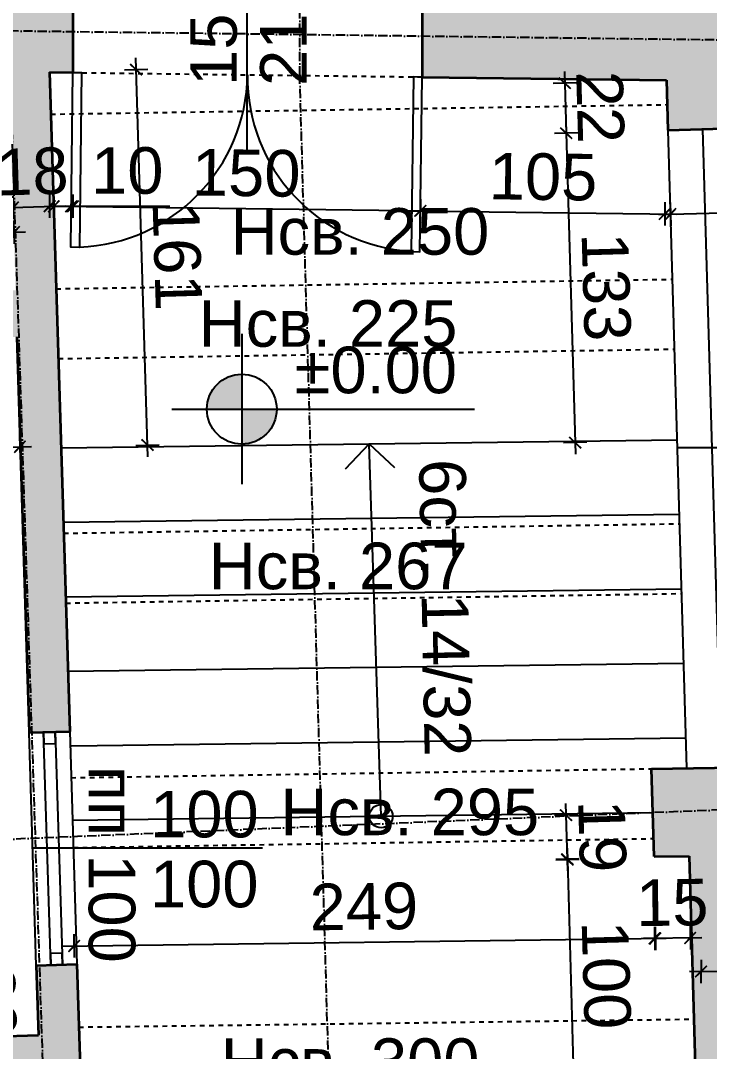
# Model space of a CAD drawing. Header units: inches. Extents: x -72385 to 39588, y -6525 to 66685.
# Drawn here: x -41119.8 to -40823.9, y 21729.2 to 22171.8 of the extents above; entities that cross this region are included whole.
import ezdxf

# ---------------------------------------------------------------- set-up
doc = ezdxf.new("R2010")
doc.units = ezdxf.units.IN
doc.header["$MEASUREMENT"] = 0
doc.linetypes.add('DashDot', pattern=[0.6, 0.4, -0.1, 0, -0.1])
doc.linetypes.add('Hidden', pattern=[0.4, 0.2, -0.2])
for name, color, linetype, lineweight in [('Врати', 251, 'Continuous', 25), ('Изгледни линии', 253, 'Continuous', 25), ('Линия на разрез', 252, 'DashDot', 25), ('Надписи Hсв', 252, 'Continuous', 25), ('Надписи врати', 252, 'Continuous', 25), ('Надписи коти външни', 252, 'Continuous', 25), ('Надписи коти вътрешни', 252, 'Continuous', 25), ('Надписи нива', 252, 'Continuous', 25), ('Надписи прозорци', 252, 'Continuous', 25), ('Оси', 252, 'DashDot', 25), ('Прозорци', 251, 'Continuous', 25), ('Пунктир', 253, 'Hidden', 25), ('Разрезни линии', 7, 'Continuous', 35), ('Щрих стени', 254, 'Continuous', 25)]:
    doc.layers.add(name, color=color, linetype=linetype, lineweight=lineweight)
doc.styles.add('Arial Regular', font='arial.ttf')
doc.styles.get("Standard").update_dxf_attribs({"font": 'arial.ttf'})
doc.dimstyles.new('Annotative', dxfattribs={"dimscale": 0, "dimtxt": 20, "dimasz": 5, "dimexe": 5, "dimexo": 5, "dimgap": 5, "dimtad": 1, "dimdec": 0, "dimzin": 0, "dimdsep": 46, "dimtxsty": 'Standard', "dimblk": 'ARCHTICK', "dimcen": 5, "dimdle": 5, "dimadec": 0, "dimazin": 0, "dimtfac": 1, "dimtdec": 0, "dimtofl": 0, "dimtmove": 0, "dimatfit": 3, "dimldrblk": 'ARCHTICK', "dimfxl": 5, "dimfxlon": 1, "dimtolj": 1, "dimtzin": 0, "dimarcsym": 1})

# ---------------------------------------------------------------- blocks, each defined once
blk = doc.blocks.new('_ArchTick')
at = {"color": 0, "linetype": 'ByBlock', "const_width": 0.15}
blk.add_lwpolyline([(-0.5, -0.5), (0.5, 0.5)], dxfattribs=at)
blk = doc.blocks.new('*D3341')
at = {"layer": 'Defpoints', "color": 0, "ltscale": 50, "transparency": 16777216}
for p in [(-41122.64, 22080.94), (-41121.98, 22056.01), (-41321.83, 22050.76)]:
    blk.add_point(p, dxfattribs=at)
at = {"layer": 'Надписи коти вътрешни', "color": 0, "lineweight": -2, "ltscale": 50, "transparency": 16777216}
for p, q in [((-41122.5, 22075.94), (-41122.77, 22085.93)), ((-41327.48, 22075.55), (-41117.64, 22081.07)), ((-41322.35, 22070.68), (-41322.61, 22080.68))]:
    blk.add_line(p, q, dxfattribs=at)
at = {"layer": 'Надписи коти вътрешни', "color": 0, "lineweight": -2, "ltscale": 50, "transparency": 16777216, "xscale": 5, "yscale": 5, "zscale": 5}
for p, rotation in [((-41122.64, 22080.94), 1.506004740661757), ((-41322.48, 22075.68), 181.5060047406617)]:
    blk.add_blockref('_ArchTick', p, dxfattribs=dict(at, rotation=rotation))
at = {"layer": 'Надписи коти вътрешни', "color": 0, "ltscale": 50, "transparency": 16777216, "insert": (-41222.96, 22093.51), "char_height": 20, "attachment_point": 5, "rotation": 1.506}
blk.add_mtext('\\A1;200', dxfattribs=at)
blk = doc.blocks.new('*D3348')
at = {"layer": 'Defpoints', "color": 0, "ltscale": 50, "transparency": 16777216}
for p in [(-41121.37, 22036.02), (-41271.32, 22032.08), (-41120.13, 21988.83)]:
    blk.add_point(p, dxfattribs=at)
at = {"layer": 'Надписи коти вътрешни', "color": 0, "lineweight": -2, "ltscale": 50, "transparency": 16777216}
for p, q in [((-41120.26, 21993.83), (-41120, 21983.83)), ((-41275.08, 21984.76), (-41115.13, 21988.96)), ((-41270.21, 21989.89), (-41269.95, 21979.89))]:
    blk.add_line(p, q, dxfattribs=at)
at = {"layer": 'Надписи коти вътрешни', "color": 0, "lineweight": -2, "ltscale": 50, "transparency": 16777216, "xscale": 5, "yscale": 5, "zscale": 5}
for p, rotation in [((-41120.13, 21988.83), 1.506004740655981), ((-41270.08, 21984.89), 181.506004740656)]:
    blk.add_blockref('_ArchTick', p, dxfattribs=dict(at, rotation=rotation))
at = {"layer": 'Надписи коти вътрешни', "color": 0, "ltscale": 50, "transparency": 16777216, "insert": (-41195.5, 22002.07), "char_height": 20, "attachment_point": 5, "rotation": 1.506}
blk.add_mtext('\\A1;150', dxfattribs=at)
blk = doc.blocks.new('*D7449')
at = {"layer": 'Defpoints', "color": 0, "ltscale": 50, "transparency": 16777216}
for p in [(-41121.37, 22036.02), (-41148.36, 21865.12), (-41116.17, 21866.1)]:
    blk.add_point(p, dxfattribs=at)
at = {"layer": 'Надписи коти вътрешни', "color": 0, "lineweight": -2, "ltscale": 50, "transparency": 16777216}
for p, q in [((-41153.71, 22040.04), (-41148.21, 21860.12)), ((-41148.56, 22035.19), (-41158.56, 22034.89)), ((-41143.36, 21865.27), (-41153.36, 21864.96))]:
    blk.add_line(p, q, dxfattribs=at)
at = {"layer": 'Надписи коти вътрешни', "color": 0, "lineweight": -2, "ltscale": 50, "transparency": 16777216, "xscale": 5, "yscale": 5, "zscale": 5}
for p, rotation in [((-41153.56, 22035.04), 91.75261156203986), ((-41148.36, 21865.12), 271.7526115620398)]:
    blk.add_blockref('_ArchTick', p, dxfattribs=dict(at, rotation=rotation))
at = {"layer": 'Надписи коти вътрешни', "color": 0, "ltscale": 50, "transparency": 16777216, "insert": (-41135.75, 21950.54), "char_height": 20, "attachment_point": 5, "rotation": 271.7526}
blk.add_mtext('\\A1;170', dxfattribs=at)
blk = doc.blocks.new('*D3349')
at = {"layer": 'Defpoints', "color": 0, "ltscale": 50, "transparency": 16777216}
for p in [(-41150.76, 21865.04), (-41116.17, 21866.1), (-41113.11, 21766.15)]:
    blk.add_point(p, dxfattribs=at)
at = {"layer": 'Надписи коти вътрешни', "color": 0, "lineweight": -2, "ltscale": 50, "transparency": 16777216}
for p, q in [((-41147.55, 21760.09), (-41150.91, 21870.04)), ((-41145.76, 21865.2), (-41155.76, 21864.89)), ((-41142.7, 21765.24), (-41152.7, 21764.94))]:
    blk.add_line(p, q, dxfattribs=at)
at = {"layer": 'Надписи коти вътрешни', "color": 0, "lineweight": -2, "ltscale": 50, "transparency": 16777216, "xscale": 5, "yscale": 5, "zscale": 5}
for p, rotation in [((-41150.76, 21865.04), 91.75261156204148), ((-41147.7, 21765.09), 271.7526115620415)]:
    blk.add_blockref('_ArchTick', p, dxfattribs=dict(at, rotation=rotation))
at = {"layer": 'Надписи коти вътрешни', "color": 0, "ltscale": 50, "transparency": 16777216, "insert": (-41134.03, 21815.53), "char_height": 20, "attachment_point": 5, "rotation": 271.7526}
blk.add_mtext('\\A1;100', dxfattribs=at)
blk = doc.blocks.new('*D3350')
at = {"layer": 'Defpoints', "color": 0, "ltscale": 50, "transparency": 16777216}
for p in [(-41113.11, 21766.15), (-41146.78, 21735.1), (-41112.19, 21736.16)]:
    blk.add_point(p, dxfattribs=at)
at = {"layer": 'Надписи коти вътрешни', "color": 0, "lineweight": -2, "ltscale": 50, "transparency": 16777216}
for p, q in [((-41147.85, 21770.09), (-41146.63, 21730.11)), ((-41142.7, 21765.24), (-41152.7, 21764.94)), ((-41141.79, 21735.26), (-41151.78, 21734.95))]:
    blk.add_line(p, q, dxfattribs=at)
at = {"layer": 'Надписи коти вътрешни', "color": 0, "lineweight": -2, "ltscale": 50, "transparency": 16777216, "xscale": 5, "yscale": 5, "zscale": 5}
for p, rotation in [((-41147.7, 21765.09), 91.75261156203786), ((-41146.78, 21735.1), 271.7526115620379)]:
    blk.add_blockref('_ArchTick', p, dxfattribs=dict(at, rotation=rotation))
at = {"layer": 'Надписи коти вътрешни', "color": 0, "ltscale": 50, "transparency": 16777216, "insert": (-41132.03, 21750.56), "char_height": 20, "attachment_point": 5, "rotation": 271.7526}
blk.add_mtext('\\A1;30', dxfattribs=at)
blk = doc.blocks.new('*D3372')
at = {"layer": 'Defpoints', "color": 0, "ltscale": 50, "transparency": 16777216}
for p in [(-40832.62, 21813.06), (-40829.71, 21713.13), (-40882.03, 21711.61)]:
    blk.add_point(p, dxfattribs=at)
at = {"layer": 'Надписи коти вътрешни', "color": 0, "lineweight": -2, "ltscale": 50, "transparency": 16777216}
for p, q in [((-40885.09, 21816.53), (-40881.88, 21706.61)), ((-40879.94, 21811.68), (-40889.94, 21811.39)), ((-40877.03, 21711.75), (-40887.03, 21711.46))]:
    blk.add_line(p, q, dxfattribs=at)
at = {"layer": 'Надписи коти вътрешни', "color": 0, "lineweight": -2, "ltscale": 50, "transparency": 16777216, "xscale": 5, "yscale": 5, "zscale": 5}
for p, rotation in [((-40884.94, 21811.54), 91.66996077964946), ((-40882.03, 21711.61), 271.6699607796494)]:
    blk.add_blockref('_ArchTick', p, dxfattribs=dict(at, rotation=rotation))
at = {"layer": 'Надписи коти вътрешни', "color": 0, "ltscale": 50, "transparency": 16777216, "insert": (-40868.28, 21762.01), "char_height": 20, "attachment_point": 5, "rotation": 271.67}
blk.add_mtext('\\A1;100', dxfattribs=at)
blk = doc.blocks.new('*D3373')
at = {"layer": 'Defpoints', "color": 0, "ltscale": 50, "transparency": 16777216}
for p in [(-40885.5, 21830.64), (-40848.2, 21831.73), (-40847.65, 21812.87)]:
    blk.add_point(p, dxfattribs=at)
at = {"layer": 'Надписи коти вътрешни', "color": 0, "lineweight": -2, "ltscale": 50, "transparency": 16777216}
for p, q in [((-40884.8, 21806.78), (-40885.65, 21835.64)), ((-40880.5, 21830.79), (-40890.5, 21830.5)), ((-40879.95, 21811.92), (-40889.95, 21811.63))]:
    blk.add_line(p, q, dxfattribs=at)
at = {"layer": 'Надписи коти вътрешни', "color": 0, "lineweight": -2, "ltscale": 50, "transparency": 16777216, "xscale": 5, "yscale": 5, "zscale": 5}
for p, rotation in [((-40885.5, 21830.64), 91.6705190813765), ((-40884.95, 21811.78), 271.6705190813765)]:
    blk.add_blockref('_ArchTick', p, dxfattribs=dict(at, rotation=rotation))
at = {"layer": 'Надписи коти вътрешни', "color": 0, "ltscale": 50, "transparency": 16777216, "insert": (-40870.02, 21821.65), "char_height": 20, "attachment_point": 5, "rotation": 271.6705}
blk.add_mtext('\\A1;19', dxfattribs=at)
blk = doc.blocks.new('*D4652')
at = {"layer": 'Defpoints', "color": 0, "ltscale": 50, "transparency": 16777216}
for p in [(-40842.34, 22146.26), (-40841.71, 22124.76), (-40885.45, 22123.48)]:
    blk.add_point(p, dxfattribs=at)
at = {"layer": 'Надписи коти вътрешни', "color": 0, "lineweight": -2, "ltscale": 50, "transparency": 16777216}
for p, q in [((-40886.22, 22149.98), (-40885.31, 22118.48)), ((-40881.08, 22145.13), (-40891.08, 22144.84)), ((-40880.45, 22123.63), (-40890.45, 22123.33))]:
    blk.add_line(p, q, dxfattribs=at)
at = {"layer": 'Надписи коти вътрешни', "color": 0, "lineweight": -2, "ltscale": 50, "transparency": 16777216, "xscale": 5, "yscale": 5, "zscale": 5}
for p, rotation in [((-40886.08, 22144.98), 91.66996077967012), ((-40885.45, 22123.48), 271.6699607796701)]:
    blk.add_blockref('_ArchTick', p, dxfattribs=dict(at, rotation=rotation))
at = {"layer": 'Надписи коти вътрешни', "color": 0, "ltscale": 50, "transparency": 16777216, "insert": (-40870.73, 22134.67), "char_height": 20, "attachment_point": 5, "rotation": 271.67}
blk.add_mtext('\\A1;22', dxfattribs=at)
blk = doc.blocks.new('*D4653')
at = {"layer": 'Defpoints', "color": 0, "ltscale": 50, "transparency": 16777216}
for p in [(-40841.71, 22124.76), (-40837.84, 21991.88), (-40881.58, 21990.6)]:
    blk.add_point(p, dxfattribs=at)
at = {"layer": 'Надписи коти вътрешни', "color": 0, "lineweight": -2, "ltscale": 50, "transparency": 16777216}
for p, q in [((-40885.6, 22128.48), (-40881.43, 21985.6)), ((-40880.45, 22123.63), (-40890.45, 22123.33)), ((-40876.58, 21990.75), (-40886.58, 21990.46))]:
    blk.add_line(p, q, dxfattribs=at)
at = {"layer": 'Надписи коти вътрешни', "color": 0, "lineweight": -2, "ltscale": 50, "transparency": 16777216, "xscale": 5, "yscale": 5, "zscale": 5}
for p, rotation in [((-40885.45, 22123.48), 91.66996077964745), ((-40881.58, 21990.6), 271.6699607796475)]:
    blk.add_blockref('_ArchTick', p, dxfattribs=dict(at, rotation=rotation))
at = {"layer": 'Надписи коти вътрешни', "color": 0, "ltscale": 50, "transparency": 16777216, "insert": (-40868.3, 22057.48), "char_height": 20, "attachment_point": 5, "rotation": 271.67}
blk.add_mtext('\\A1;133', dxfattribs=at)
blk = doc.blocks.new('*D4654')
at = {"layer": 'Defpoints', "color": 0, "ltscale": 50, "transparency": 16777216}
for p in [(-41107.34, 22149.63), (-41070.22, 22150.77), (-41102.41, 21988.44)]:
    blk.add_point(p, dxfattribs=at)
at = {"layer": 'Надписи коти вътрешни', "color": 0, "lineweight": -2, "ltscale": 50, "transparency": 16777216}
for p, q in [((-41065.14, 21984.58), (-41070.38, 22155.76)), ((-41075.22, 22150.61), (-41065.22, 22150.92)), ((-41070.29, 21989.43), (-41060.29, 21989.73))]:
    blk.add_line(p, q, dxfattribs=at)
at = {"layer": 'Надписи коти вътрешни', "color": 0, "lineweight": -2, "ltscale": 50, "transparency": 16777216, "xscale": 5, "yscale": 5, "zscale": 5}
for p, rotation in [((-41070.22, 22150.77), 91.75261156204265), ((-41065.29, 21989.58), 271.7526115620427)]:
    blk.add_blockref('_ArchTick', p, dxfattribs=dict(at, rotation=rotation))
at = {"layer": 'Надписи коти вътрешни', "color": 0, "ltscale": 50, "transparency": 16777216, "insert": (-41052.55, 22070.64), "char_height": 20, "attachment_point": 5, "rotation": 271.7526}
blk.add_mtext('\\A1;161', dxfattribs=at)
blk = doc.blocks.new('*D3374')
at = {"layer": 'Defpoints', "color": 0, "ltscale": 50, "transparency": 16777216}
for p in [(-41097.34, 22149.5), (-40947.34, 22147.59), (-40948.07, 22090.14)]:
    blk.add_point(p, dxfattribs=at)
at = {"layer": 'Надписи коти вътрешни', "color": 0, "lineweight": -2, "ltscale": 50, "transparency": 16777216}
for p, q in [((-41098.01, 22097.05), (-41098.13, 22087.05)), ((-40948.01, 22095.14), (-40948.13, 22085.14)), ((-41103.07, 22092.11), (-40943.07, 22090.08))]:
    blk.add_line(p, q, dxfattribs=at)
at = {"layer": 'Надписи коти вътрешни', "color": 0, "lineweight": -2, "ltscale": 50, "transparency": 16777216, "xscale": 5, "yscale": 5, "zscale": 5}
for p, rotation in [((-41098.07, 22092.05), 179.2706286525476), ((-40948.07, 22090.14), 359.2706286525476)]:
    blk.add_blockref('_ArchTick', p, dxfattribs=dict(at, rotation=rotation))
at = {"layer": 'Надписи коти вътрешни', "color": 0, "ltscale": 50, "transparency": 16777216, "insert": (-41022.88, 22106.31), "char_height": 20, "attachment_point": 5, "rotation": 359.2706}
blk.add_mtext('\\A1;150', dxfattribs=at)
blk = doc.blocks.new('*D3375')
at = {"layer": 'Defpoints', "color": 0, "ltscale": 50, "transparency": 16777216}
for p in [(-40947.34, 22147.59), (-40842.34, 22146.26), (-40843.07, 22088.8)]:
    blk.add_point(p, dxfattribs=at)
at = {"layer": 'Надписи коти вътрешни', "color": 0, "lineweight": -2, "ltscale": 50, "transparency": 16777216}
for p, q in [((-40948.01, 22095.14), (-40948.13, 22085.14)), ((-40843.01, 22093.8), (-40843.13, 22083.8)), ((-40953.07, 22090.2), (-40838.07, 22088.74))]:
    blk.add_line(p, q, dxfattribs=at)
at = {"layer": 'Надписи коти вътрешни', "color": 0, "lineweight": -2, "ltscale": 50, "transparency": 16777216, "xscale": 5, "yscale": 5, "zscale": 5}
for p, rotation in [((-40948.07, 22090.14), 179.2706286525462), ((-40843.07, 22088.8), 359.2706286525462)]:
    blk.add_blockref('_ArchTick', p, dxfattribs=dict(at, rotation=rotation))
at = {"layer": 'Надписи коти вътрешни', "color": 0, "ltscale": 50, "transparency": 16777216, "insert": (-40895.38, 22104.68), "char_height": 20, "attachment_point": 5, "rotation": 359.2706}
blk.add_mtext('\\A1;105', dxfattribs=at)
blk = doc.blocks.new('*D7444')
at = {"layer": 'Defpoints', "color": 0, "ltscale": 50, "transparency": 16777216}
for p in [(-41107.34, 22149.63), (-41097.34, 22149.5), (-41107.34, 22092.11)]:
    blk.add_point(p, dxfattribs=at)
at = {"layer": 'Надписи коти вътрешни', "color": 0, "lineweight": -2, "ltscale": 50, "transparency": 16777216}
for p, q in [((-41107.34, 22097.11), (-41107.34, 22087.11)), ((-41097.34, 22097.11), (-41097.34, 22087.11)), ((-41107.34, 22092.11), (-41092.34, 22092.11)), ((-41097.34, 22092.11), (-41055.64, 22092.11))]:
    blk.add_line(p, q, dxfattribs=at)
at = {"layer": 'Надписи коти вътрешни', "color": 0, "lineweight": -2, "ltscale": 50, "transparency": 16777216, "xscale": 5, "yscale": 5, "zscale": 5, "rotation": 180}
blk.add_blockref('_ArchTick', (-41107.34, 22092.11), dxfattribs=at)
at = {"layer": 'Надписи коти вътрешни', "color": 0, "lineweight": -2, "ltscale": 50, "transparency": 16777216, "xscale": 5, "yscale": 5, "zscale": 5}
blk.add_blockref('_ArchTick', (-41097.34, 22092.11), dxfattribs=at)
at = {"layer": 'Надписи коти вътрешни', "color": 0, "ltscale": 50, "transparency": 16777216, "insert": (-41073.99, 22107.32), "char_height": 20, "attachment_point": 5}
blk.add_mtext('\\A1;10', dxfattribs=at)
blk = doc.blocks.new('*D4656')
at = {"layer": 'Defpoints', "color": 0, "ltscale": 50, "transparency": 16777216}
for p in [(-40847.65, 21812.87), (-40832.62, 21813.06), (-40847.19, 21777.74)]:
    blk.add_point(p, dxfattribs=at)
at = {"layer": 'Надписи коти вътрешни', "color": 0, "lineweight": -2, "ltscale": 50, "transparency": 16777216}
for p, q in [((-40847.26, 21782.74), (-40847.13, 21772.74)), ((-40832.23, 21782.93), (-40832.1, 21772.93)), ((-40827.17, 21778), (-40852.19, 21777.67))]:
    blk.add_line(p, q, dxfattribs=at)
at = {"layer": 'Надписи коти вътрешни', "color": 0, "lineweight": -2, "ltscale": 50, "transparency": 16777216, "xscale": 5, "yscale": 5, "zscale": 5}
for p, rotation in [((-40847.19, 21777.74), 180.7436119474126), ((-40832.17, 21777.93), 0.7436119474126546)]:
    blk.add_blockref('_ArchTick', p, dxfattribs=dict(at, rotation=rotation))
at = {"layer": 'Надписи коти вътрешни', "color": 0, "ltscale": 50, "transparency": 16777216, "insert": (-40839.88, 21793.05), "char_height": 20, "attachment_point": 5, "rotation": 0.7436}
blk.add_mtext('\\A1;15', dxfattribs=at)
blk = doc.blocks.new('*D3377')
at = {"layer": 'Defpoints', "color": 0, "ltscale": 50, "transparency": 16777216}
for p in [(-41097.51, 21828.49), (-40848.2, 21831.73), (-40847.5, 21777.74)]:
    blk.add_point(p, dxfattribs=at)
at = {"layer": 'Надписи коти вътрешни', "color": 0, "lineweight": -2, "ltscale": 50, "transparency": 16777216}
for p, q in [((-41096.88, 21779.5), (-41096.75, 21769.5)), ((-40847.56, 21782.74), (-40847.43, 21772.74)), ((-41101.81, 21774.43), (-40842.5, 21777.8))]:
    blk.add_line(p, q, dxfattribs=at)
at = {"layer": 'Надписи коти вътрешни', "color": 0, "lineweight": -2, "ltscale": 50, "transparency": 16777216, "xscale": 5, "yscale": 5, "zscale": 5}
for p, rotation in [((-40847.5, 21777.74), 0.7436119474123524), ((-41096.81, 21774.5), 180.7436119474123)]:
    blk.add_blockref('_ArchTick', p, dxfattribs=dict(at, rotation=rotation))
at = {"layer": 'Надписи коти вътрешни', "color": 0, "ltscale": 50, "transparency": 16777216, "insert": (-40972.35, 21791.33), "char_height": 20, "attachment_point": 5, "rotation": 0.7436}
blk.add_mtext('\\A1;249', dxfattribs=at)
blk = doc.blocks.new('*D6847')
at = {"layer": 'Defpoints', "color": 0, "ltscale": 10, "transparency": 16777216}
for p in [(-40822.42, 22163.5), (-40239.84, 22156.09), (-40827.51, 21763.54)]:
    blk.add_point(p, dxfattribs=at)
at = {"layer": 'Надписи коти външни', "color": 0, "lineweight": -2, "ltscale": 10, "transparency": 16777216}
for p, q in [((-40827.45, 21768.54), (-40827.58, 21758.54)), ((-40239.93, 21756.06), (-40832.51, 21763.6)), ((-40244.87, 21761.12), (-40244.99, 21751.12))]:
    blk.add_line(p, q, dxfattribs=at)
at = {"layer": 'Надписи коти външни', "color": 0, "lineweight": -2, "ltscale": 10, "transparency": 16777216, "xscale": 5, "yscale": 5, "zscale": 5}
for p, rotation in [((-40827.51, 21763.54), 179.2706286525472), ((-40244.93, 21756.12), 359.2706286525473)]:
    blk.add_blockref('_ArchTick', p, dxfattribs=dict(at, rotation=rotation))
at = {"layer": 'Надписи коти външни', "color": 0, "ltscale": 10, "transparency": 16777216, "insert": (-40536.03, 21775.05), "char_height": 20, "attachment_point": 5, "rotation": 359.2706}
blk.add_mtext('\\A1;583', dxfattribs=at)
blk = doc.blocks.new('*D7443')
at = {"layer": 'Defpoints', "color": 0, "ltscale": 10, "transparency": 16777216}
for p in [(-41123.95, 22120.49), (-41106.46, 22121.03), (-41123.07, 22091.5)]:
    blk.add_point(p, dxfattribs=at)
at = {"layer": 'Надписи коти вътрешни', "color": 0, "lineweight": -2, "ltscale": 10, "transparency": 16777216}
for p, q in [((-41123.22, 22096.5), (-41122.91, 22086.5)), ((-41105.73, 22097.03), (-41105.42, 22087.04)), ((-41100.58, 22092.19), (-41128.06, 22091.35))]:
    blk.add_line(p, q, dxfattribs=at)
at = {"layer": 'Надписи коти вътрешни', "color": 0, "lineweight": -2, "ltscale": 10, "transparency": 16777216, "xscale": 5, "yscale": 5, "zscale": 5}
for p, rotation in [((-41123.07, 22091.5), 181.7526115620326), ((-41105.58, 22092.04), 1.752611562032662)]:
    blk.add_blockref('_ArchTick', p, dxfattribs=dict(at, rotation=rotation))
at = {"layer": 'Надписи коти вътрешни', "color": 0, "ltscale": 10, "transparency": 16777216, "insert": (-41114.79, 22106.97), "char_height": 20, "attachment_point": 5, "rotation": 1.7526}
blk.add_mtext('\\A1;18', dxfattribs=at)
blk = doc.blocks.new('*D7445')
at = {"layer": 'Defpoints', "color": 0, "ltscale": 10, "transparency": 16777216}
for p in [(-40840.98, 22099.73), (-40806.02, 22100.75), (-40805.7, 22089.68)]:
    blk.add_point(p, dxfattribs=at)
at = {"layer": 'Надписи коти вътрешни', "color": 0, "lineweight": -2, "ltscale": 10, "transparency": 16777216}
for p, q in [((-40840.8, 22093.66), (-40840.51, 22083.67)), ((-40805.85, 22094.68), (-40805.55, 22084.69)), ((-40845.66, 22088.52), (-40805.7, 22089.68)), ((-40805.7, 22089.68), (-40761.93, 22090.96))]:
    blk.add_line(p, q, dxfattribs=at)
at = {"layer": 'Надписи коти вътрешни', "color": 0, "lineweight": -2, "ltscale": 10, "transparency": 16777216, "xscale": 5, "yscale": 5, "zscale": 5}
for p, rotation in [((-40840.66, 22088.66), 181.6705190813703), ((-40805.7, 22089.68), 1.670519081370269)]:
    blk.add_blockref('_ArchTick', p, dxfattribs=dict(at, rotation=rotation))
at = {"layer": 'Надписи коти вътрешни', "color": 0, "ltscale": 10, "transparency": 16777216, "insert": (-40781.76, 22105.61), "char_height": 20, "attachment_point": 5, "rotation": 1.6705}
blk.add_mtext('\\A1;35', dxfattribs=at)

msp = doc.modelspace()

# ---------------------------------------------------------------- hatches: boundary and pattern name
at = {"layer": 'Надписи нива', "ltscale": 50}
h = msp.add_hatch(color=256, dxfattribs=at)
h.dxf.hatch_style = 1
h.paths.add_polyline_path([(-41024.81, 21989.98, 0.414214), (-41009.81, 22004.98), (-41024.81, 22004.98)])
h.paths.add_polyline_path([(-41024.81, 22004.98), (-41024.81, 22019.98, 0.414214), (-41039.81, 22004.98)])
at = {"layer": 'Щрих стени', "ltscale": 10}
h = msp.add_hatch(color=256, dxfattribs=at)
h.dxf.hatch_style = 1
h.paths.add_polyline_path([(-42607.34, 24003.88), (-42642.34, 24004.32), (-42642.34, 23969.32), (-42607.34, 23968.87)])
h.paths.add_polyline_path([(-42094.84, 23394.8), (-42299.84, 23397.41), (-42299.84, 23427.37), (-42309.84, 23427.49), (-42309.84, 23920.08), (-42307.34, 23920.05), (-42307.34, 24000.06), (-42342.34, 24000.5), (-42342.34, 23920.49), (-42339.84, 23920.46), (-42339.84, 23427.87), (-42349.84, 23428), (-42349.84, 23398.05), (-42549.84, 23400.59), (-42549.84, 23370.59), (-42349.84, 23368.05), (-42349.84, 23337.99), (-42299.84, 23337.36), (-42299.84, 23367.41), (-42094.84, 23364.8)])
h.paths.add_polyline_path([(-42007.34, 23996.24), (-42042.34, 23996.68), (-42042.34, 23961.68), (-42007.34, 23961.23)])
h.paths.add_polyline_path([(-41499.84, 23387.23), (-41699.84, 23389.77), (-41699.84, 23419.73), (-41709.84, 23419.85), (-41709.84, 23912.44), (-41707.34, 23912.41), (-41707.34, 23992.42), (-41742.34, 23992.86), (-41742.34, 23912.86), (-41739.84, 23912.82), (-41739.84, 23420.24), (-41774.84, 23420.68), (-41774.84, 23390.73), (-41934.84, 23392.76), (-41934.84, 23362.76), (-41749.84, 23360.41), (-41749.84, 23330.36), (-41699.84, 23329.72), (-41699.84, 23359.77), (-41499.84, 23357.22)])
h.paths.add_polyline_path([(-41407.34, 23988.6), (-41442.34, 23989.04), (-41442.34, 23954.04), (-41407.34, 23953.6)])
h.paths.add_polyline_path([(-40222.34, 23973.51), (-40717.34, 23979.81), (-40717.34, 23964.81), (-40907.34, 23967.23), (-40907.34, 23982.23), (-41142.34, 23985.22), (-41142.34, 23905.22), (-41107.34, 23904.77), (-41107.34, 23949.78), (-40697.34, 23944.56), (-40697.34, 23657.03), (-40667.34, 23656.65), (-40667.34, 23929.17), (-40622.34, 23928.6), (-40622.34, 23943.6), (-40257.34, 23938.96), (-40257.34, 23683.93), (-40267.34, 23684.06), (-40267.34, 23609.06), (-40257.34, 23608.93), (-40257.34, 23371.41), (-40497.34, 23374.46), (-40497.34, 23344.46), (-40257.34, 23341.41), (-40257.34, 23098.89), (-40267.34, 23099.01), (-40267.34, 23024.01), (-40257.34, 23023.88), (-40257.34, 22773.86), (-40647.34, 22778.83), (-40647.34, 22798.83), (-40667.34, 22799.08), (-40667.34, 22819.08), (-40697.34, 22819.47), (-40697.34, 22779.46), (-40732.34, 22779.91), (-40732.34, 22749.91), (-40207.34, 22743.22), (-40207.34, 22763.22), (-40222.34, 22763.41)])
h.paths.add_polyline_path([(-40597.34, 23405.74), (-40667.34, 23406.63), (-40667.34, 23436.63), (-40697.34, 23437.02), (-40697.34, 23377.01), (-41069.84, 23381.75), (-41069.84, 23407.01), (-41199.84, 23408.66), (-41199.84, 23383.41), (-41339.84, 23385.19), (-41339.84, 23355.19), (-41199.84, 23353.41), (-41199.84, 23328.66), (-41142.34, 23327.93), (-41142.34, 23297.92), (-41112.34, 23297.54), (-41112.34, 23327.54), (-41069.84, 23327), (-41069.84, 23351.75), (-40697.34, 23347.01), (-40697.34, 22919.47), (-40667.34, 22919.09), (-40667.34, 23346.63), (-40597.34, 23345.74)])
h.paths.add_polyline_path([(-41112.34, 23137.53), (-41142.34, 23137.91), (-41142.34, 23082.65), (-41949.84, 23092.93), (-41949.84, 23062.93), (-41749.84, 23060.38), (-41749.84, 22910.37), (-41744.84, 22910.31), (-41744.84, 23060.32), (-41207.34, 23053.48), (-41207.34, 22983.47), (-41142.34, 22982.64), (-41142.34, 22792.63), (-41182.34, 22793.14), (-41182.34, 22728.13), (-41699.84, 22734.72), (-41699.84, 22819.73), (-41749.84, 22820.36), (-41749.84, 22765.36), (-41774.84, 22765.68), (-41774.84, 22730.67), (-41754.84, 22730.42), (-41142.34, 22722.62), (-41142.34, 22185.08), (-41707.34, 22192.27), (-41707.34, 22237.28), (-41742.34, 22237.72), (-41742.34, 22157.71), (-41738.03, 22019.81), (-41401.27, 22028.66), (-41401.8, 22048.66), (-41708.66, 22040.59), (-41712, 22147.33), (-41124.55, 22139.85), (-41121.98, 22056.01), (-41321.83, 22050.76), (-41321.3, 22030.77), (-41291.31, 22031.56), (-41289.48, 21971.58), (-41269.48, 21972.11), (-41271.32, 22032.08), (-41121.37, 22036.02), (-41116.17, 21866.1), (-41098.68, 21866.56), (-41107.34, 22149.63), (-41097.34, 22149.5), (-41097.34, 22184.51), (-41112.34, 22184.7), (-41112.34, 22404.71), (-41077.34, 22404.27), (-41077.34, 22434.27), (-41112.34, 22434.72), (-41112.34, 22754.74), (-41042.34, 22753.85), (-41042.34, 22783.85), (-41087.34, 22784.43), (-41087.34, 22804.43), (-41112.34, 22804.75)])
h = msp.add_hatch(color=256, dxfattribs=at)
h.dxf.hatch_style = 1
h.paths.add_polyline_path([(-40777.34, 22400.45), (-40757.34, 22400.2), (-40757.34, 22430.2), (-40917.34, 22432.23), (-40917.34, 22402.23), (-40852.34, 22401.4), (-40852.34, 22391.4), (-40842.34, 22391.28), (-40842.34, 22181.26), (-40947.34, 22182.6), (-40947.34, 22147.59), (-40842.34, 22146.26), (-40841.71, 22124.76), (-40806.75, 22125.77), (-40807.34, 22145.81), (-40807.34, 22180.81), (-40812.34, 22180.88), (-40812.34, 22390.89), (-40777.34, 22390.45)])
h.paths.add_polyline_path([(-40207.34, 22423.2), (-40657.34, 22428.92), (-40657.34, 22398.92), (-40337.34, 22394.85), (-40337.34, 22379.85), (-40257.34, 22378.83), (-40257.34, 22173.81), (-40542.34, 22177.44), (-40542.34, 22142.44), (-40222.34, 22138.36), (-40222.34, 22403.39), (-40207.34, 22403.19)])
h = msp.add_hatch(color=256, dxfattribs=at)
h.dxf.hatch_style = 1
h.paths.add_polyline_path([(-41686.58, 21814.09), (-41731.56, 21812.68), (-41730.46, 21777.7), (-41685.48, 21779.1)])
h.paths.add_polyline_path([(-41095.62, 21766.61), (-41113.11, 21766.15), (-41112.19, 21736.16), (-41262.14, 21732.22), (-41267.04, 21892.15), (-41287.03, 21891.62), (-41281.53, 21711.7), (-41111.58, 21716.17), (-41111.28, 21706.18), (-41093.78, 21706.64)])
h.paths.add_polyline_path([(-40798.75, 21851.36), (-40848.75, 21850.59), (-40847.65, 21812.87), (-40832.62, 21813.06), (-40829.71, 21713.13), (-40794.73, 21713.59)])

# ---------------------------------------------------------------- linework, layer by layer
at = {"layer": 'Врати', "ltscale": 50}
for points in [[(-41097.34, 22149.5), (-41093.59, 22149.46), (-41094.54, 22074.45), (-41098.29, 22074.5)], [(-40947.34, 22147.59), (-40951.09, 22147.64), (-40952.04, 22072.64), (-40948.29, 22072.59)]]:
    msp.add_lwpolyline(points, close=True, dxfattribs=at)
for centre, start, end in [((-41097.34, 22149.5), 272.1366, 359.2706), ((-40947.34, 22147.59), 179.2706, 266.4046)]:
    msp.add_arc(centre, 75.01, start, end, dxfattribs=at)
at = {"layer": 'Изгледни линии', "ltscale": 50}
for p, q in [((-40841.71, 22124.76), (-40833.72, 21850.82)), ((-41102.41, 21988.44), (-40837.84, 21991.88)), ((-41101.43, 21956.45), (-40836.9, 21959.89)), ((-41100.45, 21924.46), (-40835.97, 21927.9)), ((-41099.47, 21892.47), (-40835.04, 21895.9)), ((-41113.11, 21766.15), (-41116.17, 21866.1)), ((-41098.68, 21866.56), (-41095.62, 21766.61)), ((-41097.93, 21860.49), (-40834.11, 21863.91)), ((-41097.51, 21828.49), (-40848.2, 21831.73))]:
    msp.add_line(p, q, dxfattribs=at)
at = {"layer": 'Линия на разрез', "ltscale": 10}
for p, q in [((-40999.92, 22148.26), (-40999.92, 24115.76)), ((-40961.95, 20845.85), (-40999.92, 22148.26))]:
    msp.add_line(p, q, dxfattribs=at)
at = {"layer": 'Надписи врати', "ltscale": 50}
msp.add_line((-41022.43, 22115.1), (-41022.43, 22215.1), dxfattribs=at)
at = {"layer": 'Надписи нива', "ltscale": 50}
for p, q in [((-41024.81, 22037.3), (-41024.81, 21972.79)), ((-41054.81, 22004.98), (-40924.81, 22004.98)), ((-40970.12, 21990.16), (-40980.38, 21979.22)), ((-40964.99, 21830.21), (-40970.12, 21990.16)), ((-40970.12, 21990.16), (-40959.18, 21979.9))]:
    msp.add_line(p, q, dxfattribs=at)
for centre, radius in [((-41024.81, 22004.98), 15), ((-40964.99, 21830.21), 5)]:
    msp.add_circle(centre, radius, dxfattribs=at)
at = {"layer": 'Надписи прозорци', "ltscale": 50}
for p, q in [((-40837.74, 21988.57), (-40709.61, 21988.57)), ((-41114.65, 21816.58), (-41015.86, 21816.58))]:
    msp.add_line(p, q, dxfattribs=at)
at = {"layer": 'Оси', "ltscale": 10}
for p, q in [((-39839.84, 22151), (-52799.84, 22315.98)), ((-41080.76, 20828.47), (-41124.84, 22167.35)), ((-40313.21, 21853.87), (-42107.84, 21779.59))]:
    msp.add_line(p, q, dxfattribs=at)
at = {"layer": 'Прозорци', "ltscale": 50}
for p, q in [((-40818.75, 21851.05), (-40826.74, 22125.19)), ((-41106.86, 21766.34), (-41109.92, 21866.29)), ((-41104.92, 21866.37), (-41101.86, 21766.42))]:
    msp.add_line(p, q, dxfattribs=at)
for points in [[(-41109.79, 21861.24), (-41104.79, 21861.37), (-41104.92, 21866.37), (-41109.92, 21866.24), (-41109.79, 21861.24)], [(-41106.86, 21766.31), (-41101.87, 21766.44), (-41102, 21771.44), (-41107, 21771.31), (-41106.86, 21766.31)]]:
    msp.add_lwpolyline(points, dxfattribs=at)
at = {"layer": 'Пунктир', "ltscale": 10}
for p, q in [((-41097.34, 22149.5), (-40947.34, 22147.59)), ((-41106.79, 22131.64), (-40842.03, 22135.73)), ((-41104.49, 22056.66), (-40839.84, 22060.75)), ((-41103.58, 22026.67), (-40838.97, 22030.76)), ((-41101.28, 21951.7), (-40836.78, 21955.79)), ((-41100.36, 21921.71), (-40835.91, 21925.8)), ((-41098.07, 21846.74), (-40848.75, 21850.59)), ((-41097.15, 21816.75), (-40847.87, 21820.6)), ((-41094.79, 21739.65), (-40830.58, 21743.08))]:
    msp.add_line(p, q, dxfattribs=at)
at = {"layer": 'Разрезни линии', "ltscale": 50}
for p, q in [((-41097.34, 22184.51), (-41097.34, 22149.5)), ((-40947.34, 22182.6), (-40947.34, 22147.59)), ((-41107.34, 22149.63), (-41098.68, 21866.56)), ((-41107.34, 22149.63), (-41097.34, 22149.5)), ((-40947.34, 22147.59), (-40842.34, 22146.26)), ((-40842.34, 22146.26), (-40841.71, 22124.76)), ((-40841.71, 22124.76), (-40806.75, 22125.77)), ((-41121.37, 22036.02), (-41116.17, 21866.1)), ((-41116.17, 21866.1), (-41098.68, 21866.56)), ((-40848.75, 21850.59), (-40798.75, 21851.36)), ((-40847.65, 21812.87), (-40848.75, 21850.59)), ((-40847.65, 21812.87), (-40832.62, 21813.06)), ((-40832.62, 21813.06), (-40829.71, 21713.13)), ((-41113.11, 21766.15), (-41095.62, 21766.61)), ((-41113.11, 21766.15), (-41112.19, 21736.16)), ((-41095.62, 21766.61), (-41093.78, 21706.64)), ((-41262.14, 21732.22), (-41112.19, 21736.16))]:
    msp.add_line(p, q, dxfattribs=at)

# ---------------------------------------------------------------- texts
at = {"layer": 'Надписи Hсв', "ltscale": 100, "char_height": 20, "width": 180.4891, "attachment_point": 1, "style": 'Arial Regular'}
for s, insert in [('\\pxt8;Hсв. 250', (-41029.6, 22091.3)), ('\\pxt8;Hсв. 225', (-41043.29, 22051.77)), ('\\pxt8;Hсв. 267', (-41038.96, 21947.67)), ('\\pxt8;Hсв. 295', (-41008.18, 21842.06)), ('\\pxt8;Hсв. 300', (-41033.82, 21734.83))]:
    msp.add_mtext(s, dxfattribs=dict(at, insert=insert))
at = {"layer": 'Надписи врати', "ltscale": 100, "char_height": 20, "width": 180.4891, "attachment_point": 1, "rotation": 90, "style": 'Arial Regular'}
for s, insert in [('150', (-41046.94, 22143.77)), ('210', (-41016.94, 22143.77))]:
    msp.add_mtext(s, dxfattribs=dict(at, insert=insert))
at = {"layer": 'Надписи нива', "ltscale": 100, "insert": (-41002.05, 22031.82), "char_height": 20, "width": 180.4891, "attachment_point": 1, "style": 'Arial Regular'}
msp.add_mtext('±0.00', dxfattribs=at)
at = {"layer": 'Надписи нива', "ltscale": 100, "insert": (-40928.68, 21983.75), "char_height": 20, "width": 180.4891, "attachment_point": 1, "rotation": 271.108, "style": 'Arial Regular'}
msp.add_mtext('6ст. 14/32', dxfattribs=at)
at = {"layer": 'Надписи прозорци', "ltscale": 100, "insert": (-41070.55, 21851.9), "char_height": 20, "width": 180.4891, "attachment_point": 1, "rotation": 270, "style": 'Arial Regular'}
msp.add_mtext('пп 100', dxfattribs=at)
at = {"layer": 'Надписи прозорци', "ltscale": 100, "char_height": 20, "width": 180.4891, "attachment_point": 1, "style": 'Arial Regular'}
for insert in [(-41064.15, 21841.1), (-41064.23, 21811.1)]:
    msp.add_mtext('100', dxfattribs=dict(at, insert=insert))

# ---------------------------------------------------------------- dimensions: what is measured, and where the dimension line sits
at = {"layer": 'Надписи коти външни', "ltscale": 10}
dim = msp.add_aligned_dim(p1=(-40239.84, 22156.09), p2=(-40822.42, 22163.5), distance=400, dimstyle='Annotative', override={"dimscale": 0, "dimtix": 0, "dimtofl": 0, "dimtmove": 0, "dimatfit": 3}, dxfattribs=at)
dim.commit()
dim.dimension.update_dxf_attribs({"geometry": '*D6847', "text_midpoint": (-40536.03, 21775.05)})
at = {"layer": 'Надписи коти вътрешни', "ltscale": 50}
for p1, p2, distance, picture, middle in [((-41102.41, 21988.44), (-41107.34, 22149.63), -37.13, '*D4654', (-41052.55, 22070.64)), ((-41097.34, 22149.5), (-40947.34, 22147.59), -57.46, '*D3374', (-41022.88, 22106.31)), ((-40947.34, 22147.59), (-40842.34, 22146.26), -57.46, '*D3375', (-40895.38, 22104.68)), ((-40841.71, 22124.76), (-40837.84, 21991.88), -43.76, '*D4653', (-40868.3, 22057.48)), ((-41321.83, 22050.76), (-41121.98, 22056.01), 24.93, '*D3341', (-41222.96, 22093.51)), ((-41271.32, 22032.08), (-41121.37, 22036.02), -47.21, '*D3348', (-41195.5, 22002.07)), ((-41121.37, 22036.02), (-41116.17, 21866.1), -32.2, '*D7449', (-41135.75, 21950.54)), ((-41113.11, 21766.15), (-41116.17, 21866.1), 34.61, '*D3349', (-41134.03, 21815.53)), ((-41097.51, 21828.49), (-40848.2, 21831.73), -54, '*D3377', (-40972.35, 21791.33)), ((-40832.62, 21813.06), (-40829.71, 21713.13), -52.34, '*D3372', (-40868.28, 21762.01))]:
    dim = msp.add_aligned_dim(p1=p1, p2=p2, distance=distance, dimstyle='Annotative', override={"dimscale": 0, "dimtix": 0, "dimtofl": 0, "dimtmove": 0, "dimatfit": 3}, dxfattribs=at)
    dim.commit()
    dim.dimension.update_dxf_attribs({"geometry": picture, "text_midpoint": middle})
dim = msp.add_linear_dim(base=(-41107.34, 22092.11), p1=(-41097.34, 22149.5), p2=(-41107.34, 22149.63), dimstyle='Annotative', override={"dimscale": 0, "dimtix": 0, "dimtofl": 0, "dimtmove": 0, "dimatfit": 3}, dxfattribs=at)
dim.commit()
dim.dimension.update_dxf_attribs({"geometry": '*D7444', "text_midpoint": (-41073.99, 22092.11), "dimtype": 128})
for base, p1, p2, angle, picture, middle in [((-40885.45, 22123.48), (-40842.34, 22146.26), (-40841.71, 22124.76), 271.67, '*D4652', (-40885.77, 22134.23)), ((-40885.5, 21830.64), (-40847.65, 21812.87), (-40848.2, 21831.73), 91.6705, '*D3373', (-40885.22, 21821.21)), ((-40847.19, 21777.74), (-40832.62, 21813.06), (-40847.65, 21812.87), 180.7436, '*D4656', (-40839.68, 21777.84)), ((-41146.78, 21735.1), (-41113.11, 21766.15), (-41112.19, 21736.16), 271.7526, '*D3350', (-41147.24, 21750.1))]:
    dim = msp.add_linear_dim(base=base, p1=p1, p2=p2, angle=angle, dimstyle='Annotative', override={"dimscale": 0, "dimtix": 0, "dimtofl": 0, "dimtmove": 0, "dimatfit": 3}, dxfattribs=at)
    dim.commit()
    dim.dimension.update_dxf_attribs({"geometry": picture, "text_midpoint": middle, "dimtype": 129})
at = {"layer": 'Надписи коти вътрешни', "ltscale": 10}
dim = msp.add_linear_dim(base=(-41123.0669, 22091.5013), p1=(-41106.4621, 22121.0268), p2=(-41123.9539, 22120.4916), angle=181.7526, dimstyle='Annotative', override={"dimscale": 0, "dimtix": 0, "dimtofl": 0, "dimtmove": 0, "dimatfit": 3}, dxfattribs=at)
dim.commit()
dim.dimension.update_dxf_attribs({"geometry": '*D7443', "text_midpoint": (-41114.3209, 22091.7689), "dimtype": 129})
dim = msp.add_aligned_dim(p1=(-40840.98, 22099.73), p2=(-40806.02, 22100.75), distance=-11.07, dimstyle='Annotative', override={"dimscale": 0, "dimtix": 0, "dimtofl": 0, "dimtmove": 0, "dimatfit": 3}, dxfattribs=at)
dim.commit()
dim.dimension.update_dxf_attribs({"geometry": '*D7445', "text_midpoint": (-40781.76, 22105.61)})

doc.saveas('drawing.dxf')
